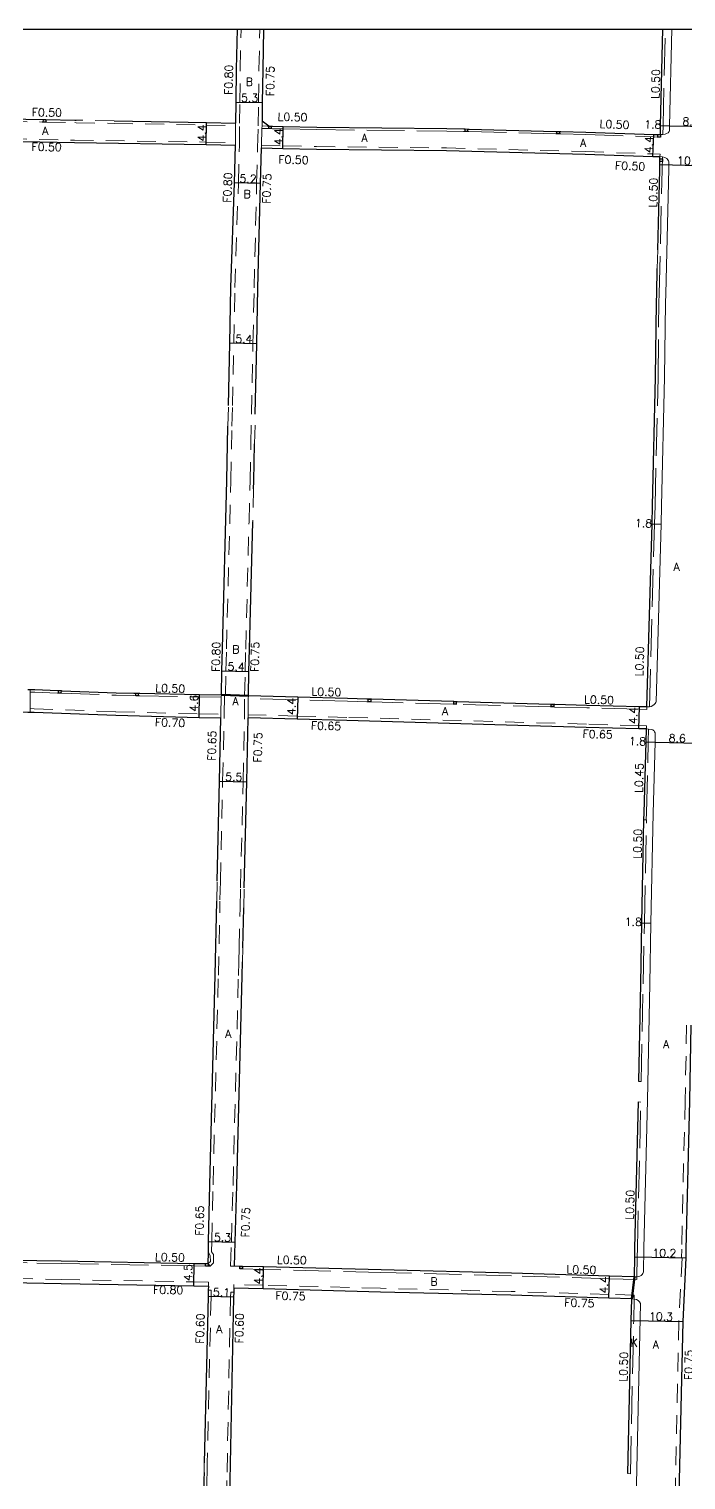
# Model space of a CAD drawing. Header units: metres. Extents: x -11200 to -10400, y -112200 to -111600.
# Drawn here: x -10813.3 to -10681.9, y -111890.1 to -111600 of the extents above; entities that cross this region are included whole.
import ezdxf

# ---------------------------------------------------------------- set-up
doc = ezdxf.new("R2010")
doc.units = ezdxf.units.M
doc.header["$LTSCALE"] = 2.5
doc.linetypes.add('22320', pattern=[2.5, 1.5, -1])
doc.linetypes.add('2233000', pattern=[4, 3, -1])
for name, color, linetype, lineweight in [('2101000', 177, 'Continuous', 30), ('2213000', 6, 'Continuous', 9), ('2232000', 4, '22320', 9), ('2233000', 62, '2233000', 9), ('9201100', 215, 'Continuous', 30), ('9202200', 155, 'Continuous', 60), ('9203500', 155, 'Continuous', 30)]:
    doc.layers.add(name, color=color, linetype=linetype, lineweight=lineweight)
for name, color, linetype in [('2235000', 7, 'Continuous'), ('9201500', 222, 'Continuous'), ('9202100', 82, 'Continuous'), ('999', 7, 'Continuous')]:
    doc.layers.add(name, color=color, linetype=linetype)
doc.styles.add('Dm_Anotation', font='txt.shx', dxfattribs={"bigfont": 'pscdm.shx'})

msp = doc.modelspace()

# ---------------------------------------------------------------- linework, layer by layer
at = {"layer": '2101000'}
for points in [[(-10771.7, -111600), (-10771.88, -111608.02), (-10771.96, -111614.64), (-10772.01, -111618.82)], [(-10766.4, -111600), (-10766.58, -111608.11), (-10766.66, -111614.71), (-10766.71, -111618.4)], [(-10687.05, -111621.12), (-10687.01, -111619.29), (-10686.6, -111600)], [(-10844.28, -111617.43), (-10842.42, -111617.46), (-10810.44, -111618.1), (-10809.94, -111618.11), (-10804.14, -111618.23), (-10803.87, -111618.23)], [(-10796.3, -111618.37), (-10777.82, -111618.71), (-10772.01, -111618.82)], [(-10765.36, -111619.41), (-10766.71, -111618.4)], [(-10765.36, -111619.41), (-10764.86, -111619.42), (-10764.59, -111619.43), (-10762.48, -111619.48), (-10755.73, -111619.62), (-10729.74, -111619.9), (-10726.39, -111619.98), (-10726.11, -111619.99), (-10725.61, -111620), (-10725.33, -111620.01), (-10707.98, -111620.46), (-10707.74, -111620.46), (-10707.24, -111620.47), (-10706.98, -111620.48), (-10701.98, -111620.61), (-10688.39, -111621.08), (-10687.69, -111621.1), (-10687.55, -111621.11), (-10687.05, -111621.12)], [(-10844.79, -111621.92), (-10842.51, -111621.96), (-10804.2, -111622.72), (-10777.88, -111623.11), (-10772.03, -111623.2)], [(-10773.44, -111675.29), (-10773.18, -111662.8), (-10772.94, -111651.66), (-10772.24, -111630.76), (-10772.03, -111623.2)], [(-10768.07, -111677), (-10767.78, -111662.92), (-10767.54, -111651.79), (-10767.04, -111630.92), (-10766.85, -111623.78)], [(-10766.85, -111623.78), (-10762.57, -111623.87), (-10755.84, -111624.02), (-10729.84, -111624.29), (-10702.13, -111625.01), (-10688.55, -111625.47), (-10687.15, -111625.52)], [(-10687.59, -111644.16), (-10687.2, -111628.14), (-10687.18, -111627.11), (-10687.17, -111626.48), (-10687.16, -111625.98), (-10687.15, -111625.53), (-10687.15, -111625.52)], [(-10689.74, -111735.56), (-10688.73, -111698.96), (-10688.63, -111695.32), (-10688.03, -111669.6), (-10687.85, -111654.69), (-10687.8, -111652.91), (-10687.68, -111647.9)], [(-10774.85, -111733.11), (-10774.73, -111728.34), (-10774.63, -111723.89), (-10773.75, -111690.27), (-10773.53, -111679.39)], [(-10768.4, -111691.93), (-10768.36, -111690.4), (-10768.2, -111682.95)], [(-10769.45, -111733.36), (-10769.34, -111728.47), (-10769.23, -111724.02), (-10768.57, -111698.55)], [(-10813.57, -111732.07), (-10813.07, -111732.08), (-10812.15, -111732.1), (-10807.58, -111732.28), (-10807.41, -111732.28), (-10806.91, -111732.3), (-10806.73, -111732.31), (-10795.88, -111732.72), (-10792.36, -111732.79), (-10791.97, -111732.8), (-10791.47, -111732.81), (-10791.13, -111732.82), (-10779.2, -111733.06), (-10774.85, -111733.11)], [(-10689.74, -111735.56), (-10691.24, -111735.52), (-10701.75, -111735.25), (-10708.2, -111735.07), (-10708.38, -111735.06), (-10708.88, -111735.05), (-10709.01, -111735.04), (-10727.73, -111734.51), (-10727.88, -111734.51), (-10728.38, -111734.49), (-10728.49, -111734.49), (-10744.81, -111734.03), (-10744.98, -111734.02), (-10745.48, -111734.01), (-10745.75, -111734), (-10749.63, -111733.89), (-10759.56, -111733.62), (-10769.45, -111733.36)], [(-10850.97, -111737.6), (-10848.83, -111735.79), (-10842.23, -111735.95), (-10813.55, -111736.58), (-10813.05, -111736.59), (-10812.3, -111736.6), (-10795.96, -111737.22), (-10779.28, -111737.66), (-10774.95, -111737.71)], [(-10775.69, -111770.37), (-10775.25, -111750.38), (-10774.95, -111737.71)], [(-10770.27, -111771.73), (-10769.75, -111750.51), (-10769.49, -111737.76)], [(-10689.86, -111739.95), (-10691.35, -111739.92), (-10701.87, -111739.65), (-10749.76, -111738.29), (-10759.68, -111738.02), (-10769.49, -111737.76)], [(-10691.39, -111810.44), (-10691, -111790.89), (-10690.76, -111778.75), (-10690.35, -111758.12), (-10690.32, -111756.74), (-10689.93, -111742.52), (-10689.86, -111739.95)], [(-10777.49, -111846.87), (-10777.44, -111844.67), (-10777.4, -111842.46), (-10777.16, -111831.12), (-10776.1, -111789.17), (-10775.78, -111774.37)], [(-10770.56, -111783.71), (-10770.37, -111775.74)], [(-10772.24, -111847.39), (-10772.1, -111842.57), (-10771.76, -111831.24), (-10770.7, -111789.3), (-10770.63, -111786.49)], [(-10680.96, -111799.18), (-10681.27, -111814.34), (-10681.95, -111844.01), (-10681.98, -111845.74), (-10682.6, -111858.45), (-10683.62, -111904.61), (-10683.94, -111922.82), (-10684.31, -111943.53), (-10685.24, -111974.1), (-10685.25, -111974.41), (-10685.31, -111978.21), (-10685.35, -111981.11)], [(-10692.26, -111849.53), (-10692.18, -111845.54), (-10692.15, -111843.79), (-10691.47, -111814.54)], [(-10853.57, -111845.21), (-10853.07, -111845.23), (-10850.2, -111845.34), (-10841.18, -111845.67), (-10811.75, -111846.25), (-10806.9, -111846.34), (-10780.28, -111846.82), (-10777.99, -111846.87), (-10777.49, -111846.87)], [(-10853.71, -111849.71), (-10850.37, -111849.83), (-10841.32, -111850.17), (-10806.9, -111850.84), (-10780.36, -111851.32), (-10777.45, -111851.37)], [(-10692.26, -111849.53), (-10697.22, -111849.38), (-10716.82, -111848.79), (-10742.92, -111848.14), (-10766.39, -111847.54), (-10770.64, -111847.43), (-10771.14, -111847.42), (-10772.24, -111847.39)], [(-10777.45, -111851.37), (-10777.47, -111852.17), (-10777.5, -111853.45), (-10778.27, -111886.67)], [(-10772.37, -111851.79), (-10772.38, -111852.59), (-10772.4, -111853.56), (-10773.15, -111890.21), (-10773.87, -111920.71)], [(-10692.8, -111853.92), (-10697.35, -111853.78), (-10716.94, -111853.19), (-10743.03, -111852.54), (-10766.51, -111851.94), (-10772.37, -111851.79)], [(-10693.57, -111888.86), (-10692.9, -111858.23), (-10692.8, -111853.92)], [(-10778.31, -111888.65), (-10778.35, -111890.1), (-10778.66, -111903.22)]]:
    msp.add_lwpolyline(points, dxfattribs=at)
at = {"layer": '2213000'}
for points in [[(-10687.05, -111621.12), (-10686.55, -111621.09), (-10686.13, -111621.04), (-10685.82, -111620.9), (-10685.53, -111620.73), (-10685.3, -111620.46), (-10685.23, -111620.33), (-10685.21, -111619.33), (-10684.8, -111600)], [(-10689.74, -111735.56), (-10689.24, -111735.51), (-10688.93, -111735.44), (-10688.59, -111735.29), (-10688.32, -111735.08), (-10688.12, -111734.87), (-10687.96, -111734.64), (-10687.91, -111734.56), (-10686.93, -111699.01), (-10686.83, -111695.37), (-10686.23, -111669.63), (-10686.05, -111654.72), (-10686, -111652.95), (-10685.4, -111627.98), (-10685.37, -111626.54), (-10685.44, -111626.36), (-10685.54, -111626.15), (-10685.75, -111625.92), (-10686.14, -111625.7), (-10686.65, -111625.58), (-10687.15, -111625.52)], [(-10692.26, -111849.53), (-10691.76, -111849.52), (-10691.44, -111849.46), (-10691.14, -111849.36), (-10690.93, -111849.22), (-10690.71, -111849.06), (-10690.59, -111848.87), (-10690.44, -111848.54), (-10690.35, -111843.83), (-10689.66, -111814.16), (-10689.2, -111790.93), (-10688.96, -111778.78), (-10688.52, -111756.78), (-10688.13, -111742.57), (-10688.09, -111740.92), (-10688.12, -111740.75), (-10688.22, -111740.51), (-10688.32, -111740.34), (-10688.42, -111740.25), (-10688.6, -111740.13), (-10688.86, -111740.05), (-10689.41, -111739.97), (-10689.86, -111739.95)], [(-10692.08, -111902.92), (-10691.02, -111854.83), (-10691.25, -111854.48), (-10691.48, -111854.24), (-10691.87, -111854.05), (-10692.3, -111853.96), (-10692.8, -111853.92)]]:
    msp.add_lwpolyline(points, dxfattribs=at)
at = {"layer": '2232000'}
for points in [[(-10772.64, -111675.31), (-10772.38, -111662.82), (-10772.14, -111651.68), (-10771.44, -111630.79), (-10771.23, -111623.22), (-10771.21, -111618.83), (-10771.16, -111614.65), (-10771.08, -111608.04), (-10770.9, -111600)], [(-10768.82, -111676.98), (-10768.53, -111662.9), (-10768.29, -111651.78), (-10767.79, -111630.9), (-10767.6, -111623.76), (-10767.47, -111619.37), (-10767.41, -111614.7), (-10767.33, -111608.09), (-10767.15, -111600)], [(-10844.29, -111617.93), (-10842.43, -111617.96), (-10810.66, -111618.6), (-10810.45, -111618.6)], [(-10809.95, -111618.61), (-10809.78, -111618.61), (-10804.14, -111618.72), (-10803.88, -111618.73), (-10796.31, -111618.87), (-10777.82, -111619.21), (-10772.01, -111619.32)], [(-10796.3, -111618.37), (-10803.87, -111618.23)], [(-10772.03, -111623.2), (-10772.03, -111622.7), (-10772.01, -111619.32), (-10772.01, -111618.82)], [(-10766.85, -111623.78), (-10766.84, -111623.28), (-10766.73, -111619.88), (-10766.72, -111619.38)], [(-10766.71, -111618.4), (-10766.72, -111619.38)], [(-10844.78, -111621.42), (-10842.5, -111621.46), (-10804.19, -111622.22), (-10777.87, -111622.61), (-10772.03, -111622.7)], [(-10766.84, -111623.28), (-10762.56, -111623.37), (-10755.83, -111623.52), (-10729.84, -111623.79), (-10702.11, -111624.51), (-10688.53, -111624.98), (-10687.13, -111625.02)], [(-10687.15, -111625.52), (-10687.13, -111625.02)], [(-10773.53, -111679.39), (-10773.44, -111675.29)], [(-10772.73, -111679.41), (-10772.64, -111675.31)], [(-10768.95, -111682.93), (-10768.82, -111676.98)], [(-10768.2, -111682.95), (-10768.07, -111677)], [(-10774.05, -111733.13), (-10773.93, -111728.36), (-10773.83, -111723.91), (-10772.95, -111690.29), (-10772.73, -111679.41)], [(-10769.15, -111691.91), (-10769.11, -111690.38), (-10768.95, -111682.93)], [(-10769.32, -111698.53), (-10769.15, -111691.91)], [(-10768.4, -111691.93), (-10768.57, -111698.55)], [(-10771.02, -111771.72), (-10770.5, -111750.49), (-10770.24, -111737.74), (-10770.2, -111733.34), (-10770.09, -111728.45), (-10769.98, -111724), (-10769.32, -111698.53)], [(-10813.07, -111732.08), (-10813.06, -111732.58), (-10813.05, -111735.89), (-10813.05, -111736.59)], [(-10774.95, -111737.71), (-10774.94, -111737.01), (-10774.86, -111733.61), (-10774.85, -111733.11)], [(-10774.85, -111733.11), (-10774.2, -111733.13), (-10774.05, -111733.13)], [(-10774.3, -111737.73), (-10774.29, -111737.1), (-10774.2, -111733.13)], [(-10769.49, -111737.76), (-10769.48, -111737.11), (-10769.46, -111733.86), (-10769.45, -111733.36)], [(-10813.05, -111735.89), (-10812.28, -111735.9), (-10795.93, -111736.52), (-10779.27, -111736.96), (-10774.94, -111737.01)], [(-10775.04, -111770.38), (-10774.6, -111750.39), (-10774.3, -111737.73)], [(-10689.84, -111739.3), (-10691.34, -111739.27), (-10701.85, -111739), (-10749.74, -111737.64), (-10759.66, -111737.37), (-10769.48, -111737.11)], [(-10689.86, -111739.95), (-10689.84, -111739.3)], [(-10775.78, -111774.37), (-10775.69, -111770.37)], [(-10775.04, -111770.38), (-10775.13, -111774.38)], [(-10771.12, -111775.72), (-10771.02, -111771.72)], [(-10776.79, -111844.48), (-10776.75, -111842.47), (-10776.51, -111831.13), (-10775.45, -111789.19), (-10775.13, -111774.38)], [(-10770.37, -111775.74), (-10770.27, -111771.73)], [(-10771.31, -111783.69), (-10771.12, -111775.72)], [(-10771.31, -111783.69), (-10771.38, -111786.47)], [(-10770.63, -111786.49), (-10770.56, -111783.71)], [(-10772.99, -111847.36), (-10772.85, -111842.55), (-10772.51, -111831.22), (-10771.45, -111789.28), (-10771.38, -111786.47)], [(-10681.81, -111799.16), (-10682.12, -111814.32), (-10682.8, -111843.99), (-10682.83, -111845.72), (-10682.83, -111845.73)], [(-10777.49, -111846.87), (-10777.05, -111846.44)], [(-10777.08, -111847.38), (-10777.49, -111846.87)], [(-10777.44, -111844.67), (-10777.06, -111845.25), (-10777.05, -111846.44)], [(-10777.08, -111847.38), (-10776.4, -111846.71)], [(-10776.79, -111844.48), (-10776.41, -111845.05), (-10776.4, -111846.71)], [(-10682.73, -111845.73), (-10683.35, -111858.43), (-10684.37, -111904.59), (-10684.69, -111922.8), (-10685.05, -111943.51), (-10685.99, -111974.07), (-10686, -111974.4), (-10686.11, -111981.7)], [(-10682.83, -111845.73), (-10682.73, -111845.73), (-10681.98, -111845.74)], [(-10854.5, -111848.88), (-10850.34, -111849.03), (-10841.29, -111849.37), (-10806.88, -111850.04), (-10780.35, -111850.52), (-10777.44, -111850.57)], [(-10772.24, -111847.39), (-10772.99, -111847.36)], [(-10777.47, -111852.17), (-10776.87, -111852.19), (-10776.9, -111853.47), (-10777.67, -111886.68)], [(-10777.45, -111851.37), (-10777.44, -111850.57)], [(-10772.38, -111852.59), (-10772.98, -111852.58), (-10773, -111853.55), (-10773.75, -111890.2), (-10774.47, -111920.69)], [(-10772.37, -111851.79), (-10772.35, -111851.04)], [(-10692.8, -111853.92), (-10692.29, -111853.19), (-10697.33, -111853.03), (-10716.92, -111852.44), (-10743.01, -111851.79), (-10766.49, -111851.19), (-10772.35, -111851.04)], [(-10778.27, -111886.67), (-10778.31, -111888.65)], [(-10777.71, -111888.66), (-10777.67, -111886.68)], [(-10777.71, -111888.66), (-10777.75, -111890.11), (-10778.06, -111903.24)]]:
    msp.add_lwpolyline(points, dxfattribs=at)
at = {"layer": '2233000'}
for points in [[(-10687.05, -111621.12), (-10686.55, -111621.09), (-10686.51, -111619.3), (-10686.1, -111600)], [(-10766.73, -111619.88), (-10765.69, -111619.91), (-10765.37, -111619.91)], [(-10766.72, -111619.38), (-10765.68, -111619.41), (-10765.36, -111619.41)], [(-10764.87, -111619.92), (-10764.6, -111619.93), (-10762.49, -111619.98), (-10755.74, -111620.12), (-10729.75, -111620.4), (-10726.4, -111620.48), (-10726.12, -111620.49)], [(-10725.62, -111620.5), (-10725.34, -111620.51), (-10707.99, -111620.96), (-10707.75, -111620.96)], [(-10707.25, -111620.97), (-10706.99, -111620.98), (-10702, -111621.11), (-10688.41, -111621.58), (-10687.71, -111621.6), (-10687.57, -111621.61)], [(-10689.74, -111735.56), (-10689.24, -111735.51), (-10688.23, -111698.97), (-10688.13, -111695.33), (-10687.53, -111669.61), (-10687.35, -111654.7), (-10687.3, -111652.92), (-10686.7, -111628.15), (-10686.68, -111627.12), (-10686.67, -111626.64), (-10686.67, -111626.49)], [(-10686.66, -111625.99), (-10686.65, -111625.89), (-10686.65, -111625.58), (-10687.15, -111625.52)], [(-10687.68, -111647.9), (-10687.59, -111644.16)], [(-10813.06, -111732.58), (-10812.16, -111732.6), (-10807.6, -111732.78), (-10807.42, -111732.78)], [(-10806.93, -111732.8), (-10806.75, -111732.81), (-10795.89, -111733.22), (-10792.37, -111733.29), (-10791.98, -111733.3)], [(-10791.48, -111733.31), (-10791.14, -111733.32), (-10779.21, -111733.56), (-10774.86, -111733.61)], [(-10745.49, -111734.51), (-10745.76, -111734.5), (-10749.65, -111734.39), (-10759.58, -111734.12), (-10769.46, -111733.86)], [(-10728.39, -111734.99), (-10728.51, -111734.99), (-10744.83, -111734.52), (-10744.99, -111734.52)], [(-10708.89, -111735.55), (-10709.02, -111735.54), (-10727.74, -111735.01), (-10727.89, -111735.01)], [(-10689.75, -111736.06), (-10691.26, -111736.02), (-10701.76, -111735.75), (-10708.22, -111735.57), (-10708.39, -111735.56)], [(-10689.75, -111736.06), (-10689.74, -111735.56)], [(-10689.9, -111758.12), (-10689.87, -111756.75), (-10689.48, -111742.53), (-10689.41, -111739.97)], [(-10689.41, -111739.97), (-10689.86, -111739.95)], [(-10690.89, -111810.45), (-10690.5, -111790.9), (-10690.26, -111778.76), (-10689.85, -111758.13)], [(-10689.85, -111758.13), (-10689.9, -111758.12), (-10690.35, -111758.12)], [(-10690.89, -111810.45), (-10691.39, -111810.44)], [(-10691.77, -111850.05), (-10691.76, -111849.52), (-10691.68, -111845.55), (-10691.65, -111843.8), (-10690.97, -111814.55)], [(-10690.97, -111814.55), (-10691.47, -111814.54)], [(-10853.09, -111845.73), (-10852.77, -111845.74), (-10850.22, -111845.84), (-10841.19, -111846.17), (-10811.76, -111846.75), (-10806.91, -111846.84), (-10780.29, -111847.32), (-10778, -111847.36)], [(-10777.5, -111847.37), (-10777.08, -111847.38)], [(-10691.77, -111850.05), (-10697.23, -111849.88), (-10716.83, -111849.29), (-10742.93, -111848.64), (-10766.41, -111848.04), (-10770.65, -111847.93)], [(-10693.57, -111888.86), (-10693.07, -111888.87), (-10692.4, -111858.24), (-10692.3, -111853.96), (-10692.29, -111853.19)]]:
    msp.add_lwpolyline(points, dxfattribs=at)
at = {"layer": '2235000'}
for points in [[(-10810.45, -111618.6), (-10810.44, -111618.1), (-10809.94, -111618.11), (-10809.95, -111618.61)], [(-10765.37, -111619.91), (-10765.36, -111619.41), (-10764.86, -111619.42), (-10764.87, -111619.92)], [(-10726.12, -111620.49), (-10726.11, -111619.99), (-10725.61, -111620), (-10725.62, -111620.5)], [(-10707.75, -111620.96), (-10707.74, -111620.46), (-10707.24, -111620.47), (-10707.25, -111620.97)], [(-10687.57, -111621.61), (-10687.55, -111621.11), (-10687.05, -111621.12), (-10687.07, -111621.62)], [(-10687.17, -111626.48), (-10687.16, -111625.98), (-10686.66, -111625.99), (-10686.67, -111626.49)], [(-10806.93, -111732.8), (-10807.42, -111732.78), (-10807.41, -111732.28), (-10806.91, -111732.3)], [(-10791.48, -111733.31), (-10791.98, -111733.3), (-10791.97, -111732.8), (-10791.47, -111732.81)], [(-10744.99, -111734.52), (-10745.49, -111734.51), (-10745.48, -111734.01), (-10744.98, -111734.02)], [(-10727.89, -111735.01), (-10728.39, -111734.99), (-10728.38, -111734.49), (-10727.88, -111734.51)], [(-10708.39, -111735.56), (-10708.89, -111735.55), (-10708.88, -111735.05), (-10708.38, -111735.06)], [(-10778, -111847.36), (-10777.99, -111846.87), (-10777.49, -111846.87), (-10777.5, -111847.37)], [(-10771.15, -111847.92), (-10771.14, -111847.42), (-10770.64, -111847.43), (-10770.65, -111847.93)]]:
    msp.add_lwpolyline(points, close=True, dxfattribs=at)
at = {"layer": '9201100'}
for points in [[(-10771.96, -111614.64), (-10766.66, -111614.71)], [(-10777.88, -111623.11), (-10777.82, -111618.71)], [(-10762.57, -111623.87), (-10762.48, -111619.48)], [(-10687.01, -111619.29), (-10685.21, -111619.33)], [(-10685.21, -111619.33), (-10676.92, -111619.51)], [(-10688.55, -111625.47), (-10688.39, -111621.08)], [(-10687.18, -111627.11), (-10677.08, -111627.33)], [(-10767.04, -111630.92), (-10772.24, -111630.76)], [(-10767.78, -111662.92), (-10773.18, -111662.8)], [(-10688.73, -111698.96), (-10686.93, -111699.01)], [(-10774.73, -111728.34), (-10769.34, -111728.47)], [(-10779.28, -111737.66), (-10779.2, -111733.06)], [(-10759.56, -111733.62), (-10759.68, -111738.02)], [(-10691.35, -111739.92), (-10691.24, -111735.52)], [(-10689.93, -111742.52), (-10688.13, -111742.57)], [(-10688.13, -111742.57), (-10679.53, -111742.81)], [(-10775.25, -111750.38), (-10769.75, -111750.51)], [(-10690.76, -111778.75), (-10688.96, -111778.78)], [(-10777.4, -111842.46), (-10772.1, -111842.57)], [(-10780.36, -111851.32), (-10780.28, -111846.82)], [(-10692.18, -111845.54), (-10681.98, -111845.74)], [(-10766.51, -111851.94), (-10766.39, -111847.54)], [(-10697.35, -111853.78), (-10697.22, -111849.38)], [(-10772.4, -111853.56), (-10777.5, -111853.45)], [(-10692.9, -111858.23), (-10682.6, -111858.45)]]:
    msp.add_lwpolyline(points, dxfattribs=at)
at = {"layer": '9202200'}
for points in [[(-10774.85, -111733.11), (-10769.45, -111733.36)], [(-10692.26, -111849.53), (-10692.8, -111853.92)]]:
    msp.add_lwpolyline(points, dxfattribs=at)
at = {"layer": '999'}
msp.add_lwpolyline([(-11200, -111600), (-10400, -111600), (-10400, -112200), (-11200, -112200)], close=True, dxfattribs=at)

# ---------------------------------------------------------------- texts
at = {"layer": '9201500', "style": 'Dm_Anotation'}
for s, rotation, p in [('5.3', 359.2848, (-10770.91, -111614.55)), ('8.3', 358.7709, (-10682.66, -111619.28)), ('4.4', 89.1543, (-10777.97, -111622.51)), ('4.4', 88.7566, (-10762.66, -111623.27)), ('1.8', 358.7709, (-10690.31, -111619.86)), ('4.4', 88.0287, (-10688.62, -111624.87)), ('10.1', 358.7709, (-10683.73, -111627.08)), ('5.2', 358.3049, (-10771.24, -111630.69)), ('5.4', 358.7935, (-10772.07, -111662.73)), ('1.8', 358.4182, (-10692.17, -111699.57)), ('5.4', 358.6519, (-10773.63, -111728.27)), ('4.6', 88.9285, (-10779.56, -111736.54)), ('4.4', 88.4703, (-10760.08, -111737.19)), ('4.4', 88.5488, (-10691.74, -111739.01)), ('1.8', 358.4182, (-10693.38, -111743.16)), ('8.6', 358.4182, (-10685.43, -111742.55)), ('5.5', 358.6519, (-10774.1, -111750.31)), ('1.8', 358.8725, (-10694.19, -111779.28)), ('5.3', 358.8161, (-10776.34, -111842.38)), ('10.2', 358.8714, (-10688.68, -111845.51)), ('4.5', 88.9676, (-10780.73, -111850.39)), ('4.4', 88.5334, (-10766.69, -111851.09)), ('4.4', 88.2605, (-10697.59, -111852.86)), ('5.1', 358.8323, (-10776.55, -111853.37)), ('10.3', 358.7324, (-10689.35, -111858.21))]:
    msp.add_text(s, height=1.6, rotation=rotation, dxfattribs=at).set_placement(p)
at = {"layer": '9202100', "style": 'Dm_Anotation'}
for s, p in [('B', (-10769.99, -111611.35)), ('A', (-10810.67, -111621.18)), ('A', (-10746.86, -111622.59)), ('A', (-10703.11, -111623.56)), ('B', (-10770.4, -111633.79)), ('A', (-10684.43, -111708.35)), ('B', (-10772.67, -111724.84)), ('A', (-10772.64, -111735.2)), ('A', (-10730.74, -111737.23)), ('A', (-10774.08, -111801.72)), ('A', (-10686.52, -111803.79)), ('B', (-10733.06, -111851.26)), ('A', (-10775.88, -111860.76)), ('K', (-10693.02, -111863.48)), ('A', (-10688.6, -111863.81))]:
    msp.add_text(s, height=1.6, dxfattribs=at).set_placement(p)
at = {"layer": '9203500', "style": 'Dm_Anotation'}
for s, rotation, p in [('F0.80', 89.287, (-10772.62, -111613.18)), ('F0.75', 89.287, (-10764.32, -111613.43)), ('L0.50', 88.7711, (-10687.28, -111614)), ('F0.50', 359.1542, (-10812.77, -111617.43)), ('L0.50', 358.7583, (-10763.62, -111618.33)), ('L0.50', 358.0297, (-10699.24, -111619.78)), ('F0.50', 359.1542, (-10812.82, -111624.34)), ('F0.50', 358.7547, (-10763.46, -111626.88)), ('F0.50', 358.0313, (-10696.15, -111628.09)), ('F0.80', 88.081, (-10772.9, -111634.74)), ('F0.75', 88.081, (-10765.06, -111634.94)), ('L0.50', 88.6122, (-10687.75, -111635.72)), ('F0.80', 88.652, (-10775.19, -111728.57)), ('F0.75', 88.652, (-10767.4, -111728.57)), ('L0.50', 88.4183, (-10690.51, -111729.45)), ('L0.50', 358.8191, (-10788.07, -111732.59)), ('L0.50', 358.4704, (-10756.86, -111733.27)), ('L0.50', 358.5489, (-10702.33, -111734.85)), ('F0.70', 358.478, (-10788.14, -111739.41)), ('F0.65', 358.4704, (-10756.96, -111740.05)), ('F0.65', 88.652, (-10776.01, -111746.34)), ('F0.75', 88.652, (-10766.82, -111746.68)), ('F0.65', 358.5489, (-10702.65, -111741.72)), ('L0.45', 88.4183, (-10690.6, -111752.76)), ('L0.50', 88.8727, (-10690.86, -111765.91)), ('L0.50', 88.6814, (-10692.42, -111838.09)), ('F0.65', 88.8162, (-10778.45, -111841.31)), ('F0.75', 88.3105, (-10769.28, -111841.65)), ('L0.50', 358.9672, (-10788.13, -111846.35)), ('L0.50', 358.5335, (-10763.76, -111846.87)), ('L0.50', 358.2605, (-10705.86, -111848.78)), ('F0.80', 358.9672, (-10788.51, -111852.87)), ('F0.75', 358.5335, (-10764.06, -111854.05)), ('F0.75', 358.2605, (-10706.3, -111855.44)), ('F0.60', 88.8325, (-10778.36, -111862.88)), ('F0.60', 88.8325, (-10770.5, -111862.82)), ('F0.75', 88.7335, (-10680.64, -111870.15)), ('L0.50', 88.7335, (-10693.69, -111870.49))]:
    msp.add_text(s, height=1.6, rotation=rotation, dxfattribs=at).set_placement(p)

doc.saveas('drawing.dxf')
